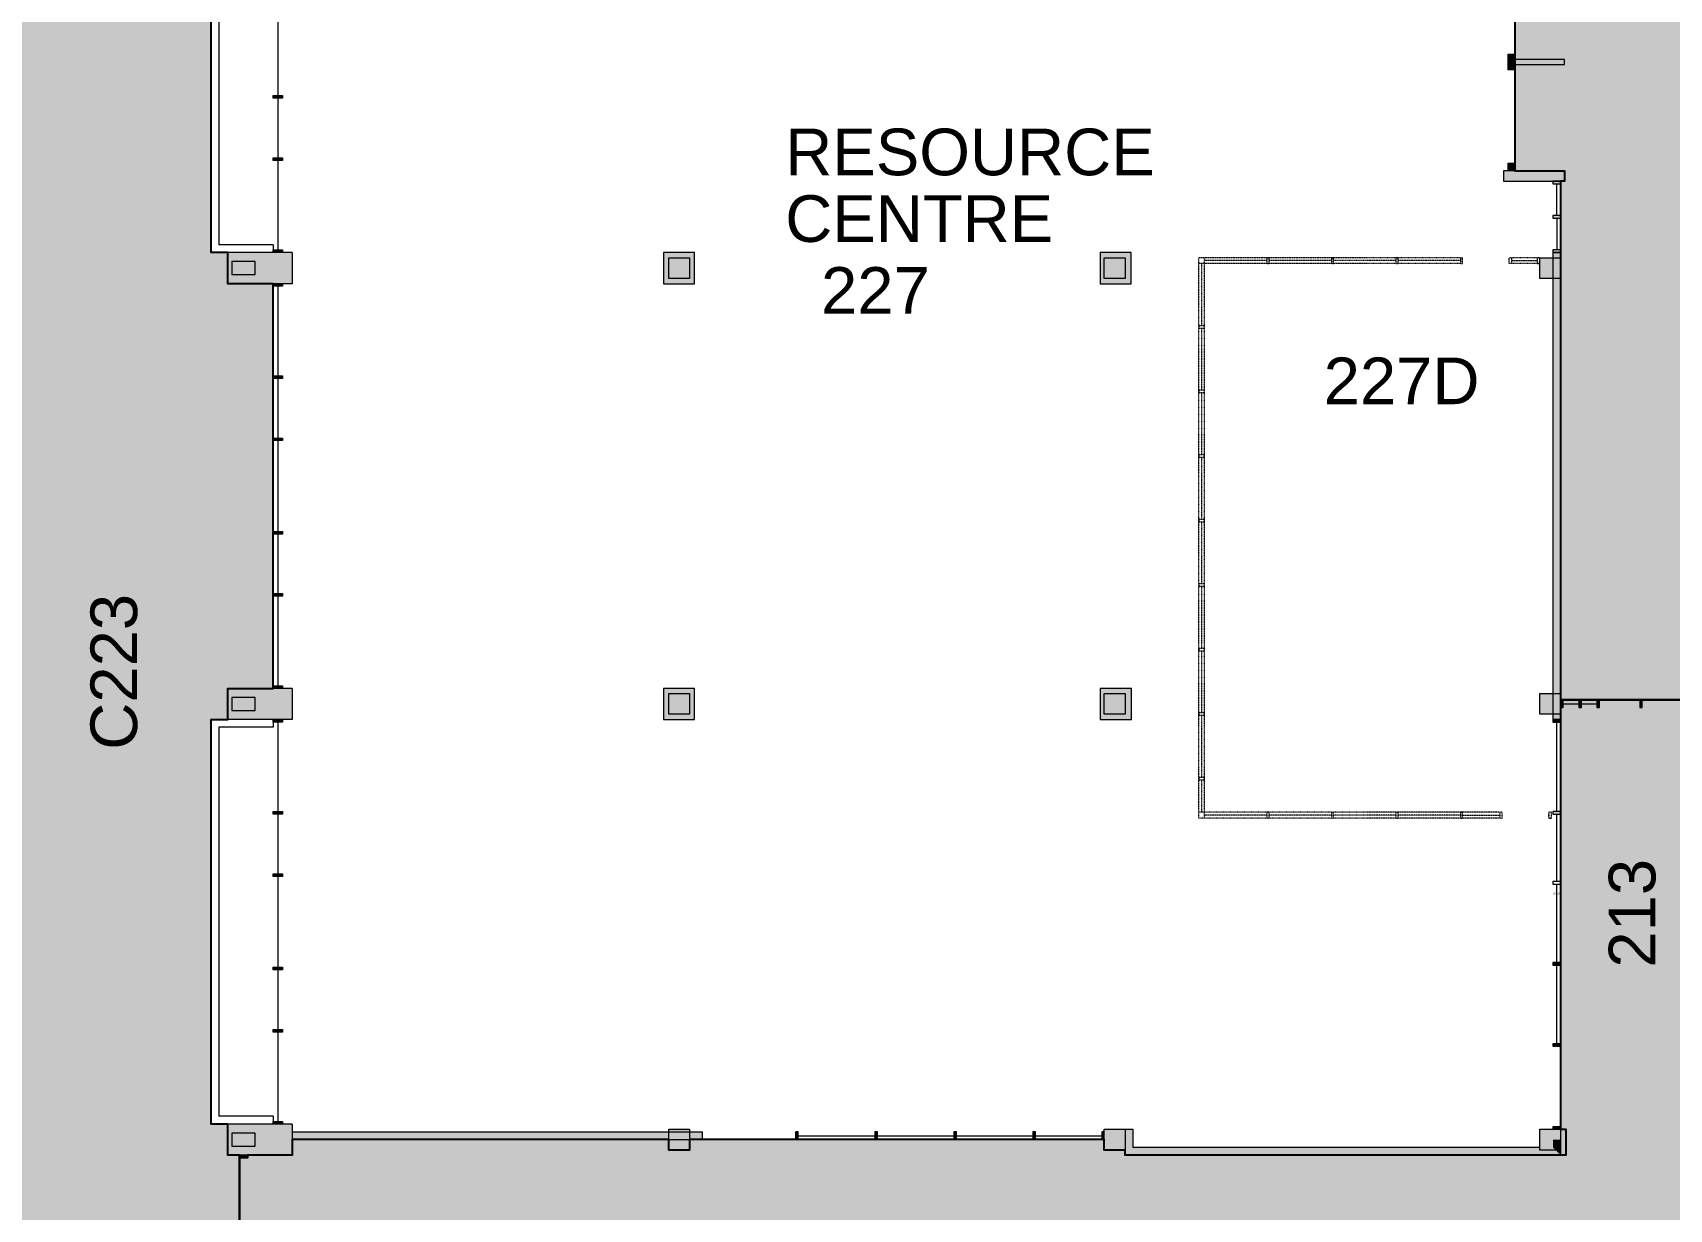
# Model space of a CAD drawing. Extents: x 674 to 9317, y -1087 to 3542.
# Drawn here: x 4157 to 5419, y 716 to 1623 of the extents above; entities that cross this region are included whole.
import ezdxf

# ---------------------------------------------------------------- set-up
doc = ezdxf.new("R2010")
doc.units = 0
doc.header["$LTSCALE"] = 0.004
doc.header["$MEASUREMENT"] = 0
doc.linetypes.add('HIDDEN', pattern=[0.375, 0.25, -0.125])
doc.layers.get('0').update_dxf_attribs({"linetype": 'CONTINUOUS'})
doc.layers.add('CORRIDOR HATCH', color=253, linetype='CONTINUOUS')
doc.layers.add('SOLID', color=7, linetype='CONTINUOUS')
doc.layers.add('Room Number', color=7, linetype='CONTINUOUS', lineweight=9)
doc.layers.add('WALL', color=7, linetype='CONTINUOUS', lineweight=0)
doc.styles.add('style1', font='arial.ttf')

# ---------------------------------------------------------------- blocks, each defined once
blk = doc.blocks.new('AZMND')
for p, q in [((0, 0.5), (0, -0.5)), ((1, 0.5), (0, 0.5)), ((1, -0.5), (1, 0.5)), ((0, -0.5), (1, -0.5))]:
    blk.add_line(p, q)

msp = doc.modelspace()

# ---------------------------------------------------------------- hatches: boundary and pattern name
at = {"layer": 'CORRIDOR HATCH'}
h = msp.add_hatch(color=256, dxfattribs=at)
h.dxf.hatch_style = 1
h.paths.add_polyline_path([(4294.6, 2437.9), (4126, 2310.4), (4126, 1374.8), (4126, 1267.5), (4078, 1219.5), (4078, 1207.9), (4078, 1003.5), (3988.1, 1003.5), (3988.1, 993.4), (3788.5, 927.5), (2713.1, 927.5), (2651.6, 781.9), (2651.6, 764.9), (2963.6, 764.9), (2963.6, 799.4), (2987.6, 799.4), (2987.6, 764.9), (3299.6, 764.9), (3299.6, 799.4), (3323.6, 799.4), (3323.6, 764.9), (3635.6, 764.9), (3635.6, 799.4), (3659.6, 799.4), (3659.6, 764.8), (3733.2, 702.4), (3737.7, 707.8), (3743.8, 702.6), (3784.6, 750.6), (3784.6, 785.9), (3971.6, 785.9), (3971.6, 801.9), (3995.6, 801.9), (3995.6, 785.9), (4033.6, 785.9), (4033.6, 681.9), (4029.6, 681.9), (4029.6, 613.9), (4067.6, 613.9), (4067.6, 610.9), (4211.6, 610.9), (4211.6, 613.9), (4316.6, 613.9), (4316.6, 757.9), (4307.6, 757.9), (4307.6, 781.9), (4294.6, 781.9), (4294.6, 1093.9), (4307.6, 1093.9), (4307.6, 1117.9), (4342.6, 1117.9), (4342.6, 1429.9), (4307.6, 1429.9), (4307.6, 1453.9), (4294.6, 1453.9), (4294.6, 1765.9), (4307.6, 1765.9), (4307.6, 1789.9), (4342.6, 1789.9), (4342.6, 2101.9), (4307.6, 2101.9), (4307.6, 2125.9), (4294.6, 2125.9)])
h = msp.add_hatch(color=256, dxfattribs=at)
h.dxf.hatch_style = 1
h.paths.add_polyline_path([(5338.6, 1769.9), (5338.6, 1682.9), (5300.2, 1682.9), (5300.2, 1516.9), (5338.6, 1516.9), (5338.6, 1508.9), (5335.6, 1508.9), (5335.6, 1109), (5459.6, 1109), (5459.6, 1117.9), (6251.6, 1117.9), (6215.6, 1201.9), (5675.6, 1201.9), (5675.6, 1453.9), (5587.9, 1453.9), (5587.9, 1585.9), (5587.9, 1659.9), (5578.9, 1659.9), (5578.9, 1725.8), (5577.4, 1725.8), (5577.4, 1727.3), (5587.9, 1727.3), (5587.9, 1765.9), (5459.6, 1765.9)])
h = msp.add_hatch(color=256, dxfattribs=at)
h.dxf.hatch_style = 1
h.paths.add_polyline_path([(4316.6, 613.9), (4316.6, 615.9), (4322.6, 615.9), (4322.6, 613.9), (4655.6, 613.9), (4703.6, 613.9), (5171.6, 613.9), (5243.6, 613.9), (5675.6, 613.9), (6275.6, 613.9), (6323.6, 613.9), (6683.6, 613.9), (6683.6, 547.9), (6827.6, 547.9), (6827.6, 613.9), (7187.6, 613.9), (7187.6, 547.9), (7331.6, 547.9), (7331.6, 613.9), (7691.6, 613.9), (7691.6, 757.9), (7331.6, 757.9), (7235.6, 757.9), (6779.6, 757.5), (6683.6, 757.5), (6323.6, 757.5), (6253.6, 757.5), (5459.6, 757.5), (5459.6, 1103), (5459.6, 1109), (5335.6, 1109), (5335.6, 1103), (5335.6, 777.9), (5339.6, 777.9), (5339.6, 757.9), (4999.6, 757.9), (4999.6, 761.9), (4983.6, 761.9), (4983.6, 769.9), (4663.6, 769.9), (4663.6, 761.9), (4647.6, 761.9), (4647.6, 769.9), (4357.1, 769.9), (4357.1, 757.9), (4322.6, 757.9), (4322.6, 755.9), (4316.6, 755.9)])
at = {"layer": 'SOLID'}
for points in [[(5300.2, 1606.9), (5295.2, 1606.9), (5295.2, 1594.9), (5300.2, 1594.9)], [(5338.6, 1602.9), (5300.2, 1602.9), (5300.2, 1598.9), (5338.6, 1598.9)], [(5338.6, 1516.9), (5291.6, 1516.9), (5291.6, 1508.9), (5338.6, 1508.9)], [(5300.2, 1522.9), (5295.2, 1522.9), (5295.2, 1516.9), (5300.2, 1516.9)], [(4349.8, 1455.9), (4342.6, 1455.9), (4342.6, 1453.9), (4349.8, 1453.9)], [(4310.6, 1446.9), (4328.6, 1446.9), (4328.6, 1436.9), (4310.6, 1436.9)], [(4647.6, 1449.9), (4663.6, 1449.9), (4663.6, 1433.9), (4647.6, 1433.9)], [(4983.6, 1449.9), (4999.6, 1449.9), (4999.6, 1433.9), (4983.6, 1433.9)], [(5319.6, 1449.9), (5335.6, 1449.9), (5335.6, 1433.9), (5319.6, 1433.9)], [(4349.8, 1429.9), (4342.6, 1429.9), (4342.6, 1427.9), (4349.8, 1427.9)], [(4310.6, 1110.9), (4328.6, 1110.9), (4328.6, 1100.9), (4310.6, 1100.9)], [(4647.6, 1113.9), (4663.6, 1113.9), (4663.6, 1097.9), (4647.6, 1097.9)], [(4983.6, 1113.9), (4999.6, 1113.9), (4999.6, 1097.9), (4983.6, 1097.9)], [(5319.6, 1113.9), (5335.6, 1113.9), (5335.6, 1097.9), (5319.6, 1097.9)], [(5335.6, 1103), (5337.6, 1103), (5337.6, 1109), (5335.6, 1109)], [(5349.6, 1103), (5351.6, 1103), (5351.6, 1109), (5349.6, 1109)], [(5363.6, 1103), (5365.6, 1103), (5365.6, 1109), (5363.6, 1109)], [(5363.6, 1103), (5365.6, 1103), (5365.6, 1109), (5363.6, 1109)], [(5396.6, 1103), (5398.6, 1103), (5398.6, 1109), (5396.6, 1109)], [(5335.6, 1093.9), (5329.6, 1093.9), (5329.6, 1091.9), (5335.6, 1091.9)], [(4310.6, 774.9), (4328.6, 774.9), (4328.6, 764.9), (4310.6, 764.9)], [(4647.6, 777.9), (4663.6, 777.9), (4663.6, 761.9), (4647.6, 761.9)], [(4983.6, 777.9), (4999.6, 777.9), (4999.6, 761.9), (4983.6, 761.9)], [(5319.6, 777.9), (5335.6, 777.9), (5335.6, 761.9), (5319.6, 761.9)], [(5335.6, 779.9), (5329.6, 779.9), (5329.6, 777.9), (5335.6, 777.9)], [(5335.6, 757.9), (5339.6, 757.9), (5339.6, 777.9), (5335.6, 777.9)]]:
    msp.add_hatch(color=256, dxfattribs=at).paths.add_polyline_path(points)
h = msp.add_hatch(color=256, dxfattribs=at)
h.paths.add_polyline_path([(5335.6, 1455.9), (5329.6, 1455.9), (5329.6, 1453.9), (5335.6, 1453.9)])
h.paths.add_polyline_path([(5335.6, 1482.4), (5329.6, 1482.4), (5329.6, 1480.4), (5335.6, 1480.4)])
h.paths.add_polyline_path([(5335.6, 1508.9), (5329.6, 1508.9), (5329.6, 1506.9), (5335.6, 1506.9)])
at = {"layer": 'WALL'}
for points in [[(4349.8, 1574.9), (4342.6, 1574.9), (4342.6, 1572.9), (4349.8, 1572.9)], [(4349.8, 1526.9), (4342.6, 1526.9), (4342.6, 1524.9), (4349.8, 1524.9)], [(4349.8, 1358.9), (4342.6, 1358.9), (4342.6, 1356.9), (4349.8, 1356.9)], [(4349.8, 1310.9), (4342.6, 1310.9), (4342.6, 1308.9), (4349.8, 1308.9)], [(4349.8, 1238.9), (4342.6, 1238.9), (4342.6, 1236.9), (4349.8, 1236.9)], [(4349.8, 1190.9), (4342.6, 1190.9), (4342.6, 1188.9), (4349.8, 1188.9)], [(4349.8, 1119.9), (4342.6, 1119.9), (4342.6, 1117.9), (4349.8, 1117.9)], [(4349.8, 1093.9), (4342.6, 1093.9), (4342.6, 1091.9), (4349.8, 1091.9)], [(4349.8, 1022.9), (4342.6, 1022.9), (4342.6, 1020.9), (4349.8, 1020.9)], [(4349.8, 974.9), (4342.6, 974.9), (4342.6, 972.9), (4349.8, 972.9)], [(4349.8, 902.9), (4342.6, 902.9), (4342.6, 900.9), (4349.8, 900.9)], [(5335.6, 906.4), (5329.6, 906.4), (5329.6, 904.4), (5335.6, 904.4)], [(4349.8, 854.9), (4342.6, 854.9), (4342.6, 852.9), (4349.8, 852.9)], [(5335.6, 843.9), (5329.6, 843.9), (5329.6, 841.9), (5335.6, 841.9)], [(4349.8, 783.9), (4342.6, 783.9), (4342.6, 781.9), (4349.8, 781.9)], [(4322.6, 757.9), (4316.6, 757.9), (4316.6, 755.9), (4322.6, 755.9)]]:
    msp.add_hatch(color=256, dxfattribs=at).paths.add_polyline_path(points)
h = msp.add_hatch(color=256, dxfattribs=at)
h.paths.add_polyline_path([(5335.6, 960.5), (5329.6, 960.5), (5329.6, 958.5), (5335.6, 958.5)])
h.paths.add_polyline_path([(5335.6, 1023), (5329.6, 1023), (5329.6, 1021), (5335.6, 1021)])

# ---------------------------------------------------------------- linework, layer by layer
at = {"layer": 'CORRIDOR HATCH'}
for points in [[(4316.6, 613.9), (4316.6, 757.9), (4307.6, 757.9), (4307.6, 781.9), (4294.6, 781.9), (4294.6, 1093.9), (4307.6, 1093.9), (4307.6, 1117.9), (4342.6, 1117.9), (4342.6, 1429.9), (4307.6, 1429.9), (4307.6, 1453.9), (4294.6, 1453.9), (4294.6, 1765.9), (4307.6, 1765.9), (4307.6, 1789.9), (4342.6, 1789.9), (4342.6, 2101.9), (4307.6, 2101.9), (4307.6, 2125.9), (4294.6, 2125.9), (4294.6, 2437.9), (4126, 2310.4)], [(5459.6, 1109), (5335.6, 1109), (5335.6, 1103), (5335.6, 777.9), (5339.6, 777.9), (5339.6, 757.9), (4999.6, 757.9), (4999.6, 761.9), (4983.6, 761.9), (4983.6, 769.9), (4663.6, 769.9), (4663.6, 761.9), (4647.6, 761.9), (4647.6, 769.9), (4357.1, 769.9), (4357.1, 757.9), (4322.6, 757.9), (4322.6, 755.9), (4316.6, 755.9), (4316.6, 613.9)]]:
    msp.add_lwpolyline(points, dxfattribs=at)
msp.add_lwpolyline([(5338.6, 1769.9), (5338.6, 1682.9), (5300.2, 1682.9), (5300.2, 1516.9), (5338.6, 1516.9), (5338.6, 1508.9), (5335.6, 1508.9), (5335.6, 1109), (5459.6, 1109), (5459.6, 1117.9), (6251.6, 1117.9), (6215.6, 1201.9), (5675.6, 1201.9), (5675.6, 1453.9), (5587.9, 1453.9), (5587.9, 1585.9), (5587.9, 1659.9), (5578.9, 1659.9), (5578.9, 1725.8), (5577.4, 1725.8), (5577.4, 1727.3), (5587.9, 1727.3), (5587.9, 1765.9), (5459.6, 1765.9)], close=True, dxfattribs=at)
at = {"layer": 'SOLID'}
for points in [[(4307.6, 1453.9), (4307.6, 1429.9), (4357.1, 1453.9), (4357.1, 1429.9)], [(4643.6, 1429.9), (4667.6, 1429.9), (4643.6, 1453.9), (4667.6, 1453.9)], [(4980.3, 1453.9), (5004.3, 1453.9), (4980.3, 1429.9), (5004.3, 1429.9)], [(5329.6, 1453.9), (5335.6, 1453.9), (5329.6, 1093.9), (5335.6, 1093.9)], [(4307.6, 1117.9), (4307.6, 1093.9), (4357.1, 1117.9), (4357.1, 1093.9)], [(4643.6, 1093.9), (4667.6, 1093.9), (4643.6, 1117.9), (4667.6, 1117.9)], [(4980.5, 1093.9), (5004.5, 1093.9), (4980.5, 1117.9), (5004.5, 1117.9)], [(4307.6, 781.9), (4307.6, 757.9), (4357.1, 781.9), (4357.1, 757.9)], [(4357.1, 775.9), (4357.1, 769.9), (4673.6, 775.9), (4673.6, 769.9)], [(4999.6, 777.9), (5005.6, 777.9), (4999.6, 757.9), (5005.6, 763.9)], [(5005.6, 763.9), (4999.6, 757.9), (5333.6, 763.9), (5335.6, 757.9)], [(5329.6, 763.9), (5335.6, 757.9), (5329.6, 769.9), (5335.6, 769.9)]]:
    msp.add_solid(points, dxfattribs=at)
at = {"layer": 'WALL'}
for p, q in [((4294.6, 1765.9), (4294.6, 1453.9)), ((4300.6, 1759.9), (4300.6, 1459.9)), ((4346.2, 1644.9), (4346.2, 1574.9)), ((5295.2, 1606.9), (5300.2, 1606.9)), ((5295.2, 1594.9), (5295.2, 1606.9)), ((5300.2, 1606.9), (5300.2, 1594.9)), ((5300.2, 1594.9), (5295.2, 1594.9)), ((5338.6, 1602.9), (5300.2, 1602.9)), ((5300.2, 1602.9), (5300.2, 1598.9)), ((5300.2, 1598.9), (5338.6, 1598.9)), ((5338.6, 1600.9), (5338.6, 1602.9)), ((5338.6, 1598.9), (5338.6, 1602.9)), ((4342.6, 1574.9), (4349.8, 1574.9)), ((4349.8, 1572.9), (4342.6, 1572.9)), ((4346.2, 1572.9), (4346.2, 1526.9)), ((4342.6, 1526.9), (4349.8, 1526.9)), ((4349.8, 1524.9), (4342.6, 1524.9)), ((4346.2, 1524.9), (4346.2, 1455.9)), ((5338.6, 1516.9), (5291.6, 1516.9)), ((5291.6, 1516.9), (5291.6, 1508.9)), ((5295.2, 1522.9), (5300.2, 1522.9)), ((5295.2, 1516.9), (5295.2, 1522.9)), ((5300.2, 1516.9), (5295.2, 1516.9)), ((5300.2, 1522.9), (5300.2, 1516.9)), ((5338.6, 1508.9), (5338.6, 1516.9)), ((5291.6, 1508.9), (5338.6, 1508.9)), ((5332.6, 1482.4), (5332.6, 1506.9)), ((5332.6, 1480.4), (5332.6, 1455.9)), ((4342.6, 1453.9), (4294.6, 1453.9)), ((4342.6, 1459.9), (4300.6, 1459.9)), ((4307.6, 1453.9), (4307.6, 1429.9)), ((4357.1, 1453.9), (4307.6, 1453.9)), ((4342.6, 1459.9), (4342.6, 1453.9)), ((4342.6, 1455.9), (4349.8, 1455.9)), ((4357.1, 1453.9), (4357.1, 1429.9)), ((4643.6, 1453.9), (4643.6, 1429.9)), ((4667.6, 1453.9), (4643.6, 1453.9)), ((4667.6, 1429.9), (4667.6, 1453.9)), ((5004.3, 1453.9), (4980.3, 1453.9)), ((4980.3, 1453.9), (4980.3, 1429.9)), ((5004.3, 1429.9), (5004.3, 1453.9)), ((5329.6, 1453.9), (5329.6, 1093.9)), ((5335.6, 1453.9), (5329.6, 1453.9)), ((5335.6, 1453.9), (5329.6, 1453.9)), ((5335.6, 1453.9), (5335.6, 1093.9)), ((4357.1, 1429.9), (4307.6, 1429.9)), ((4349.8, 1427.9), (4342.6, 1427.9)), ((4346.2, 1427.9), (4346.2, 1358.9)), ((4643.6, 1429.9), (4667.6, 1429.9)), ((4980.3, 1429.9), (5004.3, 1429.9)), ((4342.6, 1358.9), (4349.8, 1358.9)), ((4349.8, 1356.9), (4342.6, 1356.9)), ((4346.2, 1356.9), (4346.2, 1310.9)), ((4342.6, 1310.9), (4349.8, 1310.9)), ((4349.8, 1308.9), (4342.6, 1308.9)), ((4346.2, 1308.9), (4346.2, 1238.9)), ((4342.6, 1238.9), (4349.8, 1238.9)), ((4349.8, 1236.9), (4342.6, 1236.9)), ((4346.2, 1236.9), (4346.2, 1190.9)), ((4342.6, 1190.9), (4349.8, 1190.9)), ((4349.8, 1188.9), (4342.6, 1188.9)), ((4346.2, 1188.9), (4346.2, 1119.9)), ((4307.6, 1117.9), (4307.6, 1093.9)), ((4357.1, 1117.9), (4307.6, 1117.9)), ((4342.6, 1119.9), (4349.8, 1119.9)), ((4357.1, 1117.9), (4357.1, 1093.9)), ((4667.6, 1117.9), (4643.6, 1117.9)), ((4643.6, 1117.9), (4643.6, 1093.9)), ((4667.6, 1093.9), (4667.6, 1117.9)), ((4980.5, 1117.9), (4980.5, 1093.9)), ((5004.5, 1117.9), (4980.5, 1117.9)), ((5004.5, 1093.9), (5004.5, 1117.9)), ((5337.6, 1106), (5363.6, 1106)), ((4294.6, 1093.9), (4294.6, 781.9)), ((4342.6, 1093.9), (4294.6, 1093.9)), ((4300.6, 1087.9), (4300.6, 787.9)), ((4342.6, 1087.9), (4300.6, 1087.9)), ((4357.1, 1093.9), (4307.6, 1093.9)), ((4342.6, 1093.9), (4342.6, 1087.9)), ((4349.8, 1091.9), (4342.6, 1091.9)), ((4346.2, 1091.9), (4346.2, 1022.9)), ((4643.6, 1093.9), (4667.6, 1093.9)), ((4980.5, 1093.9), (5004.5, 1093.9)), ((5335.6, 1093.9), (5329.6, 1093.9)), ((5335.6, 1093.9), (5329.6, 1093.9)), ((5332.6, 1022.9), (5332.6, 1091.9)), ((5332.6, 1022.9), (5332.6, 1091.9)), ((4342.6, 1022.9), (4349.8, 1022.9)), ((4349.8, 1020.9), (4342.6, 1020.9)), ((4346.2, 1020.9), (4346.2, 974.9)), ((5332.6, 968.9), (5332.6, 1020.9)), ((5332.6, 968.9), (5332.6, 1020.9)), ((4342.6, 974.9), (4349.8, 974.9)), ((4349.8, 972.9), (4342.6, 972.9)), ((4346.2, 972.9), (4346.2, 902.9)), ((5332.6, 906.4), (5332.6, 966.9)), ((5332.6, 906.4), (5332.6, 966.9)), ((4342.6, 902.9), (4349.8, 902.9)), ((4349.8, 900.9), (4342.6, 900.9)), ((4346.2, 900.9), (4346.2, 854.9)), ((5332.6, 843.9), (5332.6, 904.4)), ((5332.6, 843.9), (5332.6, 904.4)), ((4342.6, 854.9), (4349.8, 854.9)), ((4349.8, 852.9), (4342.6, 852.9)), ((4346.2, 852.9), (4346.2, 783.9)), ((5329.6, 841.9), (5335.6, 841.9)), ((5329.6, 841.9), (5335.6, 841.9)), ((4342.6, 787.9), (4300.6, 787.9)), ((4342.6, 787.9), (4342.6, 781.9)), ((4342.6, 783.9), (4349.8, 783.9)), ((4342.6, 781.9), (4294.6, 781.9)), ((4307.6, 781.9), (4307.6, 757.9)), ((4357.1, 781.9), (4307.6, 781.9)), ((4357.1, 781.9), (4357.1, 757.9)), ((4357.6, 775.9), (4673.6, 775.9)), ((4673.6, 769.9), (4673.6, 775.9)), ((4745.6, 769.9), (4745.6, 775.9)), ((4747.6, 772.9), (4806.6, 772.9)), ((4808.6, 772.9), (4867.6, 772.9)), ((4869.6, 772.9), (4928.6, 772.9)), ((4930.6, 772.9), (4981.6, 772.9)), ((4999.6, 777.9), (5005.6, 777.9)), ((5005.6, 777.9), (5005.6, 775.9)), ((5005.6, 775.9), (5005.6, 763.9)), ((5329.6, 777.9), (5335.6, 777.9)), ((5329.6, 777.9), (5335.6, 777.9)), ((4357.1, 757.9), (4307.6, 757.9)), ((4316.6, 757.9), (4316.6, 755.9)), ((4316.6, 757.9), (4322.6, 757.9)), ((4322.6, 757.9), (4322.6, 755.9)), ((4357.6, 769.9), (4673.6, 769.9)), ((4999.6, 769.9), (4999.6, 757.9)), ((5335.6, 757.9), (4999.6, 757.9)), ((5319.6, 763.9), (5005.6, 763.9)), ((5319.6, 763.9), (5243.6, 763.9)), ((5335.6, 757.9), (5243.6, 757.9)), ((5335.6, 757.9), (5335.6, 769.9)), ((5335.6, 757.9), (5335.6, 769.9)), ((4322.6, 755.9), (4316.6, 755.9))]:
    msp.add_line(p, q, dxfattribs=at)
at = {"layer": 'WALL', "linetype": 'HIDDEN'}
for p, q in [((5056.5, 1017.9), (5056.5, 1449.9)), ((5259.6, 1449.9), (5056.5, 1449.9)), ((5259.6, 1445.4), (5056.5, 1445.4)), ((5061, 1445.4), (5056.5, 1445.4)), ((5058.8, 1397.4), (5058.8, 1445.4)), ((5061, 1017.9), (5061, 1449.9)), ((5109, 1447.7), (5061, 1447.7)), ((5158.8, 1447.7), (5110.8, 1447.7)), ((5208.5, 1447.7), (5160.5, 1447.7)), ((5258.3, 1447.7), (5210.3, 1447.7)), ((5319.6, 1449.9), (5296, 1449.9)), ((5296, 1445.4), (5296, 1449.9)), ((5319.6, 1445.4), (5296, 1445.4)), ((5298, 1445.4), (5298, 1449.9)), ((5298, 1447.7), (5317.6, 1447.7)), ((5058.8, 1347.7), (5058.8, 1395.7)), ((5058.8, 1297.9), (5058.8, 1345.9)), ((5058.8, 1248.2), (5058.8, 1296.2)), ((5058.8, 1198.4), (5058.8, 1246.4)), ((5058.8, 1148.7), (5058.8, 1196.7)), ((5058.8, 1098.9), (5058.8, 1146.9)), ((5058.8, 1049.2), (5058.8, 1097.2)), ((5058.8, 1022.4), (5058.8, 1047.4)), ((5288.7, 1022.4), (5056.5, 1022.4)), ((5288.7, 1017.9), (5056.5, 1017.9)), ((5109, 1020.2), (5061, 1020.2)), ((5158.8, 1020.2), (5110.8, 1020.2)), ((5208.5, 1020.2), (5160.5, 1020.2)), ((5258.3, 1020.2), (5210.3, 1020.2)), ((5260, 1020.2), (5288.7, 1020.2)), ((5328.5, 1022.4), (5326.5, 1022.4)), ((5326.5, 1017.9), (5326.5, 1022.4)), ((5328.5, 1017.9), (5326.5, 1017.9))]:
    msp.add_line(p, q, dxfattribs=at)
at = {"layer": 'WALL'}
for points in [[(4342.6, 1574.9), (4349.8, 1574.9), (4349.8, 1572.9), (4342.6, 1572.9)], [(4342.6, 1526.9), (4349.8, 1526.9), (4349.8, 1524.9), (4342.6, 1524.9)], [(4342.6, 1455.9), (4349.8, 1455.9), (4349.8, 1453.9), (4342.6, 1453.9)], [(4310.6, 1436.9), (4328.6, 1436.9), (4328.6, 1446.9), (4310.6, 1446.9)], [(4647.6, 1449.9), (4663.6, 1449.9), (4663.6, 1433.9), (4647.6, 1433.9)], [(4983.6, 1449.9), (4999.6, 1449.9), (4999.6, 1433.9), (4983.6, 1433.9)], [(5319.6, 1449.9), (5335.6, 1449.9), (5335.6, 1433.9), (5319.6, 1433.9)], [(4342.6, 1429.9), (4349.8, 1429.9), (4349.8, 1427.9), (4342.6, 1427.9)], [(4342.6, 1358.9), (4349.8, 1358.9), (4349.8, 1356.9), (4342.6, 1356.9)], [(4342.6, 1310.9), (4349.8, 1310.9), (4349.8, 1308.9), (4342.6, 1308.9)], [(4342.6, 1238.9), (4349.8, 1238.9), (4349.8, 1236.9), (4342.6, 1236.9)], [(4342.6, 1190.9), (4349.8, 1190.9), (4349.8, 1188.9), (4342.6, 1188.9)], [(4310.6, 1100.9), (4328.6, 1100.9), (4328.6, 1110.9), (4310.6, 1110.9)], [(4342.6, 1119.9), (4349.8, 1119.9), (4349.8, 1117.9), (4342.6, 1117.9)], [(4647.6, 1113.9), (4663.6, 1113.9), (4663.6, 1097.9), (4647.6, 1097.9)], [(4983.6, 1113.9), (4999.6, 1113.9), (4999.6, 1097.9), (4983.6, 1097.9)], [(5319.6, 1113.9), (5335.6, 1113.9), (5335.6, 1097.9), (5319.6, 1097.9)], [(4342.6, 1093.9), (4349.8, 1093.9), (4349.8, 1091.9), (4342.6, 1091.9)], [(4342.6, 1022.9), (4349.8, 1022.9), (4349.8, 1020.9), (4342.6, 1020.9)], [(4342.6, 974.9), (4349.8, 974.9), (4349.8, 972.9), (4342.6, 972.9)], [(4342.6, 902.9), (4349.8, 902.9), (4349.8, 900.9), (4342.6, 900.9)], [(4342.6, 854.9), (4349.8, 854.9), (4349.8, 852.9), (4342.6, 852.9)], [(4342.6, 783.9), (4349.8, 783.9), (4349.8, 781.9), (4342.6, 781.9)], [(4310.6, 764.9), (4328.6, 764.9), (4328.6, 774.9), (4310.6, 774.9)], [(4647.6, 777.9), (4663.6, 777.9), (4663.6, 761.9), (4647.6, 761.9)], [(4983.6, 777.9), (4999.6, 777.9), (4999.6, 761.9), (4983.6, 761.9)], [(5319.6, 777.9), (5335.6, 777.9), (5335.6, 761.9), (5319.6, 761.9)]]:
    msp.add_lwpolyline(points, close=True, dxfattribs=at)
at = {"layer": 'WALL', "linetype": 'HIDDEN'}
for points in [[(5109, 1445.4), (5110.8, 1445.4), (5110.8, 1449.9), (5109, 1449.9)], [(5158.8, 1445.4), (5160.5, 1445.4), (5160.5, 1449.9), (5158.8, 1449.9)], [(5208.5, 1445.4), (5210.3, 1445.4), (5210.3, 1449.9), (5208.5, 1449.9)], [(5258.3, 1445.4), (5260, 1445.4), (5260, 1449.9), (5258.3, 1449.9)], [(5319.6, 1449.9), (5317.6, 1449.9), (5317.6, 1445.4), (5319.6, 1445.4)], [(5056.5, 1397.4), (5056.5, 1395.7), (5061, 1395.7), (5061, 1397.4)], [(5056.5, 1347.7), (5056.5, 1345.9), (5061, 1345.9), (5061, 1347.7)], [(5056.5, 1297.9), (5056.5, 1296.2), (5061, 1296.2), (5061, 1297.9)], [(5056.5, 1248.2), (5056.5, 1246.4), (5061, 1246.4), (5061, 1248.2)], [(5056.5, 1198.4), (5056.5, 1196.7), (5061, 1196.7), (5061, 1198.4)], [(5056.5, 1148.7), (5056.5, 1146.9), (5061, 1146.9), (5061, 1148.7)], [(5056.5, 1098.9), (5056.5, 1097.2), (5061, 1097.2), (5061, 1098.9)], [(5056.5, 1049.2), (5056.5, 1047.4), (5061, 1047.4), (5061, 1049.2)], [(5109, 1017.9), (5110.8, 1017.9), (5110.8, 1022.4), (5109, 1022.4)], [(5158.8, 1017.9), (5160.5, 1017.9), (5160.5, 1022.4), (5158.8, 1022.4)], [(5208.5, 1017.9), (5210.3, 1017.9), (5210.3, 1022.4), (5208.5, 1022.4)], [(5258.3, 1017.9), (5260, 1017.9), (5260, 1022.4), (5258.3, 1022.4)], [(5288.7, 1017.9), (5290.4, 1017.9), (5290.4, 1022.4), (5288.7, 1022.4)], [(5328.5, 1022.4), (5326.5, 1022.4), (5326.5, 1017.9), (5328.5, 1017.9)]]:
    msp.add_lwpolyline(points, close=True, dxfattribs=at)
at = {"layer": 'WALL'}
for points in [[(5335.6, 1103), (5337.6, 1103), (5337.6, 1109), (5335.6, 1109), (5335.6, 1103)], [(5349.6, 1103), (5351.6, 1103), (5351.6, 1109), (5349.6, 1109), (5349.6, 1103)], [(5363.6, 1103), (5365.6, 1103), (5365.6, 1109), (5363.6, 1109), (5363.6, 1103)], [(5363.6, 1103), (5365.6, 1103), (5365.6, 1109), (5363.6, 1109), (5363.6, 1103)], [(5396.6, 1103), (5398.6, 1103), (5398.6, 1109), (5396.6, 1109), (5396.6, 1103)], [(5335.6, 757.9), (5339.6, 757.9), (5339.6, 777.9), (5335.6, 777.9), (5335.6, 757.9)]]:
    msp.add_lwpolyline(points, dxfattribs=at)
for points in [[(4745.6, 775.9), (4747.6, 775.9), (4745.6, 769.9), (4747.6, 769.9)], [(4806.6, 775.9), (4808.6, 775.9), (4806.6, 769.9), (4808.6, 769.9)], [(4867.6, 775.9), (4869.6, 775.9), (4867.6, 769.9), (4869.6, 769.9)], [(4928.6, 775.9), (4930.6, 775.9), (4928.6, 769.9), (4930.6, 769.9)], [(4981.6, 775.9), (4983.6, 775.9), (4981.6, 769.9), (4983.6, 769.9)]]:
    msp.add_solid(points, dxfattribs=at)

# ---------------------------------------------------------------- block references
at = {"layer": 'WALL', "xscale": 2, "yscale": 6, "rotation": 90}
for p in [(5332.6, 1506.9), (5332.6, 1480.4), (5332.6, 1453.9), (5332.6, 1091.9), (5332.6, 1091.9), (5332.6, 1020.9), (5332.6, 1020.9), (5332.6, 966.9), (5332.6, 966.9), (5332.6, 904.4), (5332.6, 841.9), (5332.6, 841.9), (5332.6, 777.9), (5332.6, 777.9)]:
    msp.add_blockref('AZMND', p, dxfattribs=at)
at = {"layer": 'WALL', "xscale": 2, "yscale": 6}
for p in [(4745.6, 772.9), (4806.6, 772.9), (4867.6, 772.9), (4928.6, 772.9), (4981.6, 772.9)]:
    msp.add_blockref('AZMND', p, dxfattribs=at)

# ---------------------------------------------------------------- texts
at = {"layer": 'Room Number', "style": 'style1'}
for s, p in [('RESOURCE', (4737.5, 1513.5)), ('CENTRE', (4737.5, 1462.1)), ('227', (4765.1, 1406.7)), ('227D', (5152.8, 1337))]:
    msp.add_text(s, height=36, dxfattribs=at).set_placement(p)
for s, p in [('C223', (4237.6, 1070.5)), ('213', (5408.7, 902.5))]:
    msp.add_text(s, height=36, rotation=90, dxfattribs=at).set_placement(p)

doc.saveas('drawing.dxf')
